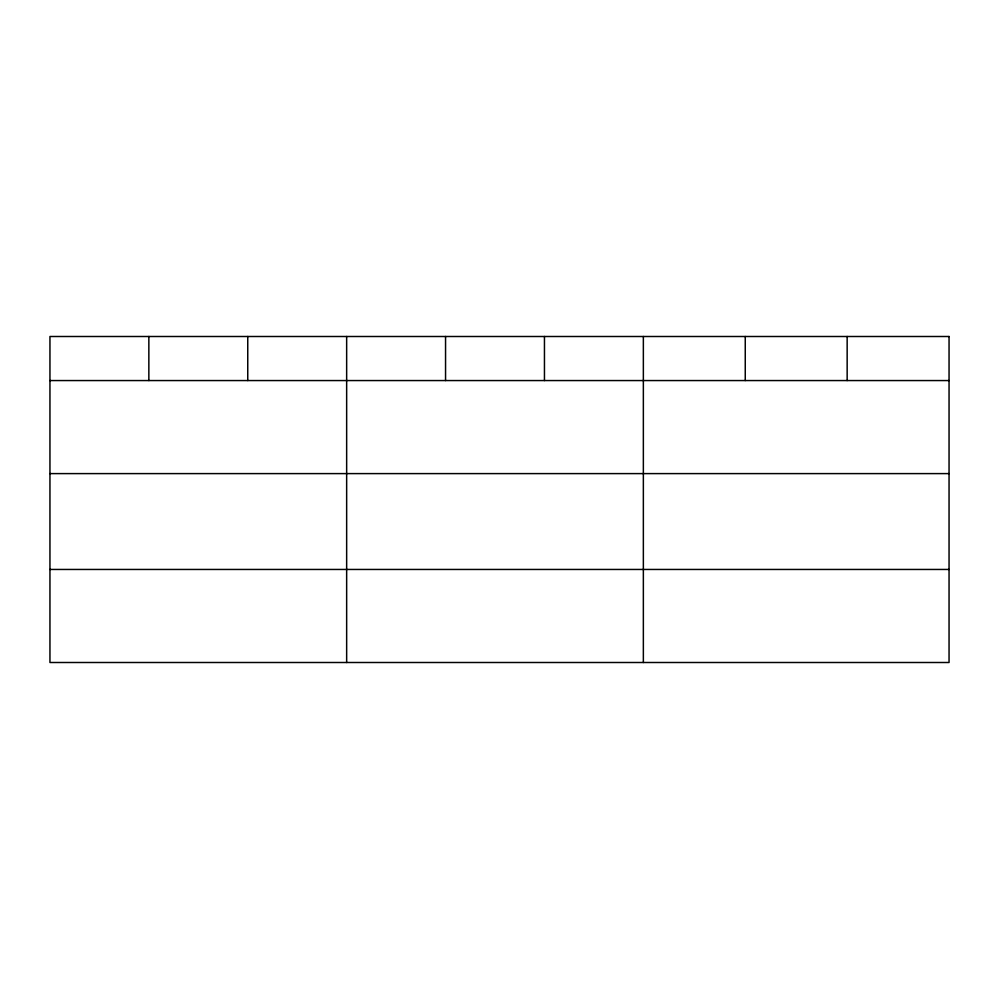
<?xml version="1.0" encoding="UTF-8"?>
<svg xmlns="http://www.w3.org/2000/svg" width="999" height="999" viewBox="0 0 999 999"><rect width="100%" height="100%" fill="white"/><g stroke="black" fill="none" stroke-linecap="round" stroke-linejoin="round"><path stroke-width="1.5" d="M49.95 380.557L949.05 380.557M49.95 473.601L949.05 473.601M49.95 569.455L949.05 569.455M847.152 336.501L847.152 380.557M745.254 336.501L745.254 380.557M643.356 336.501L643.356 662.499M544.455 336.501L544.455 380.557M445.554 336.501L445.554 380.557M346.653 336.501L346.653 662.499M247.752 336.501L247.752 380.557M148.851 336.501L148.851 380.557M949.05 336.501L49.95 336.501L49.95 662.499L949.05 662.499L949.05 336.501"/></g></svg>
